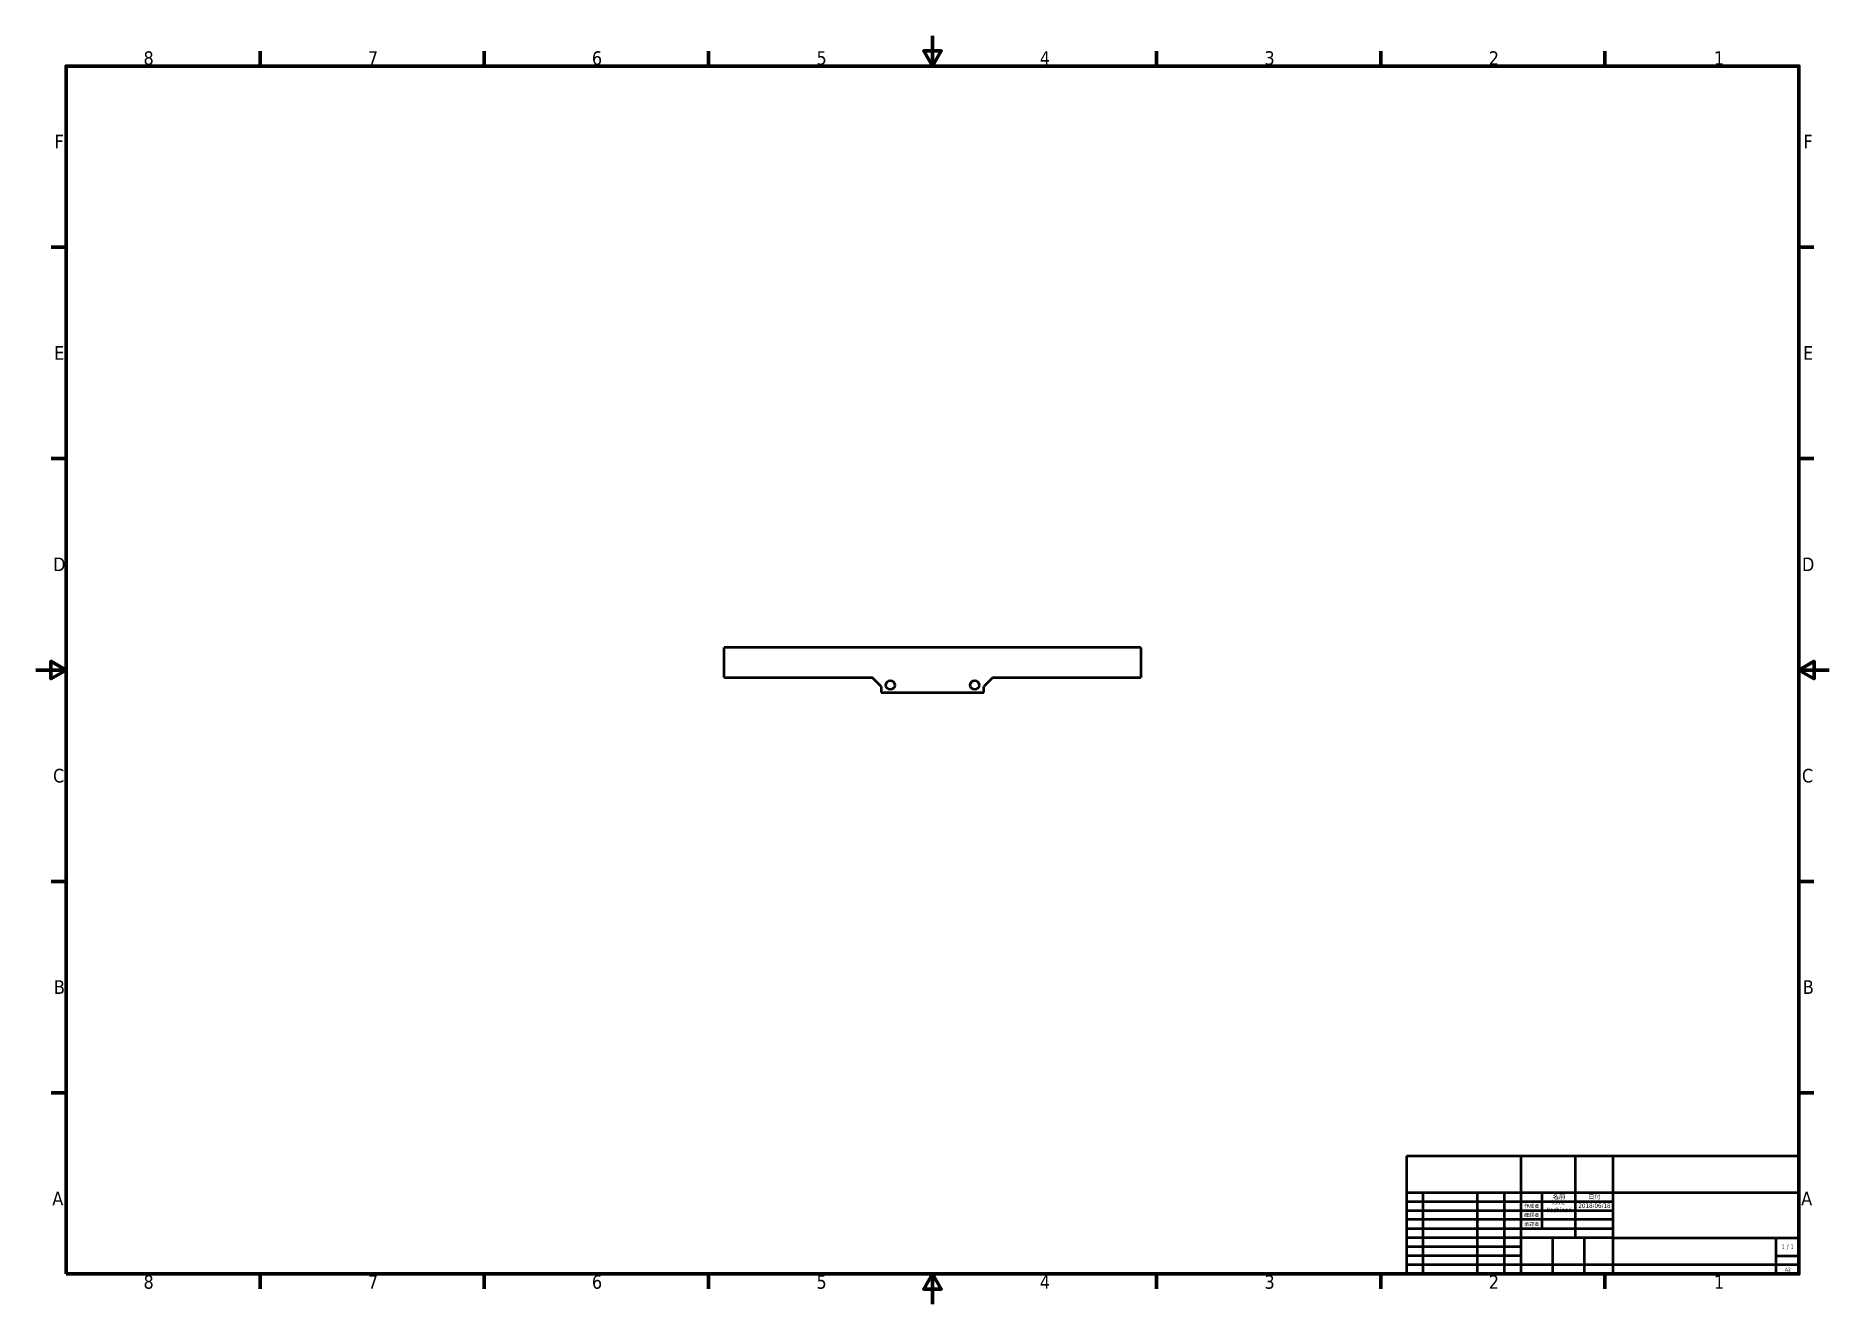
# Model space of a CAD drawing. Header units: millimetres. Extents: x 0 to 594, y 0 to 420.
import ezdxf
from ezdxf.enums import TextEntityAlignment as Align

# ---------------------------------------------------------------- set-up
doc = ezdxf.new("R2010")
doc.units = ezdxf.units.MM
for name, color, linetype, lineweight in [('Border (ISO)', 7, 'Continuous', 70), ('Title (ISO)', 7, 'Continuous', 50), ('Visible (ISO)', 7, 'Continuous', 50)]:
    doc.layers.add(name, color=color, linetype=linetype, lineweight=lineweight)
doc.styles.add('Note Text (JIS)', font='tahoma.ttf')
doc.styles.add('文字スタイル17', font='tahoma.ttf')
doc.styles.add('文字スタイル18', font='tahoma.ttf')
doc.styles.add('文字スタイル19', font='tahoma.ttf')
doc.styles.add('文字スタイル23', font='txt.shx')

# ---------------------------------------------------------------- blocks, each defined once
blk = doc.blocks.new('図面枠 既定の図面枠')
at = {"layer": 'Border (ISO)'}
for p, q in [((74.25, 410), (74.25, 414.9)), ((148.5, 410), (148.5, 414.9)), ((222.75, 410), (222.75, 414.9)), ((371.25, 410), (371.25, 414.9)), ((445.5, 410), (445.5, 414.9)), ((519.75, 410), (519.75, 414.9)), ((10, 350), (5.1, 350)), ((584, 350), (588.9, 350)), ((10, 280), (5.1, 280)), ((584, 280), (588.9, 280)), ((10, 140), (5.1, 140)), ((584, 140), (588.9, 140)), ((10, 70), (5.1, 70)), ((584, 70), (588.9, 70)), ((74.25, 10), (74.25, 5.1)), ((148.5, 10), (148.5, 5.1)), ((222.75, 10), (222.75, 5.1)), ((371.25, 10), (371.25, 5.1)), ((445.5, 10), (445.5, 5.1)), ((519.75, 10), (519.75, 5.1))]:
    blk.add_line(p, q, dxfattribs=at)
at = {"layer": 'Border (ISO)', "flags": 128}
for points in [[(297, 420), (297, 410), (294.11, 415), (299.89, 415), (297, 410)], [(10, 10), (10, 410), (584, 410), (584, 10), (10, 10)], [(0, 210), (10, 210), (5, 212.89), (5, 207.11), (10, 210)], [(594, 210), (584, 210), (589, 212.89), (589, 207.11), (584, 210)], [(297, 0), (297, 10), (294.11, 5), (299.89, 5), (297, 10)]]:
    blk.add_lwpolyline(points, dxfattribs=at)
at = {"layer": 'Border (ISO)', "char_height": 4.5, "attachment_point": 7, "style": 'Note Text (JIS)'}
for s, insert in [('8', (35.66, 410.3)), ('7', (109.98, 410.4)), ('6', (184.19, 410.31)), ('5', (258.56, 410.31)), ('4', (332.56, 410.4)), ('3', (406.97, 410.31)), ('2', (481.26, 410.4)), ('1', (555.86, 410.4)), ('F', (6.19, 382.75)), ('F', (585.49, 382.75)), ('E', (6.06, 312.75)), ('E', (585.36, 312.75)), ('D', (5.7, 242.75)), ('D', (585, 242.75)), ('C', (5.69, 172.67)), ('C', (584.99, 172.67)), ('B', (5.98, 102.75)), ('B', (585.28, 102.75)), ('A', (5.44, 32.75)), ('A', (584.74, 32.75)), ('8', (35.66, 5)), ('7', (109.98, 5.1)), ('6', (184.19, 5.01)), ('5', (258.56, 5.01)), ('4', (332.56, 5.1)), ('3', (406.97, 5.01)), ('2', (481.26, 5.1)), ('1', (555.86, 5.1))]:
    blk.add_mtext(s, dxfattribs=dict(at, insert=insert))
blk = doc.blocks.new('表題欄 JIS')
at = {"layer": 'Title (ISO)'}
for p, q in [((230, 139), (100, 139)), ((100, 139), (100, 100)), ((138, 100), (138, 139)), ((156, 127), (156, 139)), ((168.5, 100), (168.5, 139)), ((230, 100), (230, 139)), ((100, 127), (230, 127)), ((105.5, 100), (105.5, 127)), ((123.5, 100), (123.5, 127)), ((132.5, 100), (132.5, 127)), ((145, 115), (145, 127)), ((156, 112), (156, 127)), ((100, 124), (168.5, 124)), ((100, 121), (168.5, 121)), ((168.5, 118), (100, 118)), ((100, 115), (168.5, 115)), ((138, 112), (100, 112)), ((138, 109), (100, 109)), ((168.5, 112), (138, 112)), ((148.5, 100), (148.5, 112)), ((159, 100), (159, 112)), ((168.5, 112), (230, 112)), ((222.5, 100), (222.5, 112)), ((138, 106), (100, 106)), ((230, 103), (100, 103)), ((222.5, 106), (230, 106)), ((100, 100), (230, 100))]:
    blk.add_line(p, q, dxfattribs=at)
for s, height, style, p in [('確認者', 1.2, '文字スタイル23', (141.5, 119.5)), ('作成者', 1.2, '文字スタイル23', (141.5, 122.5)), ('承認者', 1.2, '文字スタイル23', (141.5, 116.5)), ('1 / 1', 1.5, '文字スタイル18', (226.25, 109))]:
    blk.add_text(s, height=height, dxfattribs=dict(at, style=style)).set_placement(p, align=Align.MIDDLE_CENTER)
at = {"layer": 'Title (ISO)', "char_height": 1.5, "attachment_point": 5, "style": 'Note Text (JIS)'}
for s, insert, width in [('\\fTahoma|b0|i0;\\H1.5000;名前', (150.5, 125.5), 10.8457), ('\\fTahoma|b0|i0;\\H1.5000;日付', (162.25, 125.5), 12.2497)]:
    blk.add_mtext(s, dxfattribs=dict(at, insert=insert, width=width))
at = {"layer": 'Title (ISO)'}
for tag, height, style, p in [('会社', 3.1, '文字スタイル17', (199.25, 133)), ('確認者', 1.5, '文字スタイル18', (150.5, 119.5)), ('確認日', 1.5, '文字スタイル18', (162.25, 119.5)), ('エンジニアリング承認者', 1.5, '文字スタイル18', (150.5, 116.5)), ('エンジニアリング_承認日', 1.5, '文字スタイル18', (162.25, 116.5)), ('部品番号', 3.1, '文字スタイル17', (195.5, 107.5))]:
    blk.add_attdef(tag, text='', height=height, dxfattribs=dict(at, style=style)).set_placement(p, align=Align.MIDDLE_CENTER)
at = {"layer": 'Title (ISO)', "style": '文字スタイル17'}
blk.add_attdef('タイトル', text='', height=3.1, dxfattribs=at).set_placement((169.5, 126), align=Align.TOP_LEFT)
at = {"layer": 'Title (ISO)'}
for tag, p, height, style in [('作成者_002', (146.4, 120.45), 1.5, '文字スタイル18'), ('作成者_001', (148.28, 123.02), 1.5, '文字スタイル18'), ('作成日_001', (156.94, 121.88), 1.5, '文字スタイル18'), ('シート_サイズ_001', (225.34, 100.89), 1.2, '文字スタイル19')]:
    blk.add_attdef(tag, p, '', height=height, dxfattribs=dict(at, style=style))

msp = doc.modelspace()

# ---------------------------------------------------------------- linework, layer by layer
at = {"layer": 'Visible (ISO)'}
for p, q in [((228, 207.5), (228, 217.5)), ((366, 217.5), (228, 217.5)), ((366, 217.5), (366, 207.5)), ((228, 207.5), (277, 207.5)), ((280, 204.5), (277, 207.5)), ((280, 204.5), (280, 202.5)), ((280, 202.5), (314, 202.5)), ((317, 207.5), (314, 204.5)), ((314, 202.5), (314, 204.5)), ((317, 207.5), (366, 207.5))]:
    msp.add_line(p, q, dxfattribs=at)
for centre in [(283, 205), (311, 205)]:
    msp.add_circle(centre, 1.5, dxfattribs=at)

# ---------------------------------------------------------------- block references
msp.add_blockref('図面枠 既定の図面枠', (0, 0))
msp.add_blockref('表題欄 JIS', (354, -90)).add_auto_attribs({'作成日_001': '2018/06/18', '作成者_001': 'Ishie', 'シート_サイズ_001': 'A2', '作成者_002': 'Yoshinori'})

doc.saveas('drawing.dxf')
